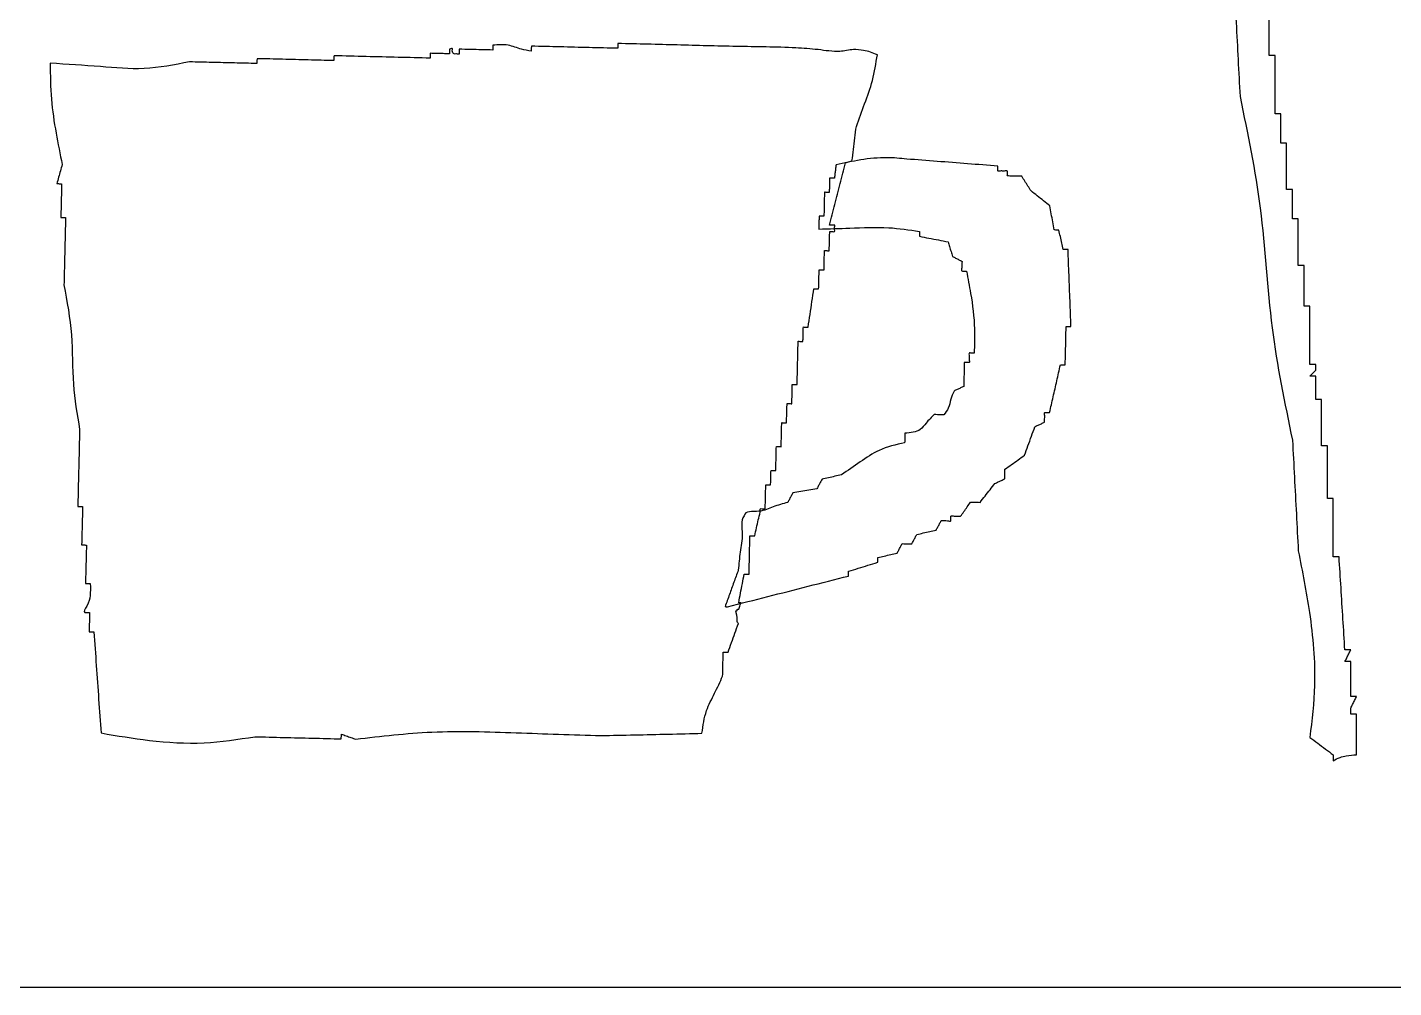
# Model space of a CAD drawing. Extents: x -38 to 63, y 7 to 46.
# Drawn here: x -26.43 to -9.54, y 6.53 to 18.39 of the extents above; entities that cross this region are included whole.
import ezdxf

# ---------------------------------------------------------------- set-up
doc = ezdxf.new("R2010")
doc.units = 0
doc.layers.add('レイヤー_1', color=7, linetype='CONTINUOUS')

msp = doc.modelspace()

# ---------------------------------------------------------------- linework, layer by layer
at = {"layer": 'レイヤー_1', "color": 3}
msp.add_lwpolyline([(62.771591, 6.526031), (-37.770134, 6.526031), (-37.770134, 46.213544), (62.771591, 46.213544)], close=True, dxfattribs=at)
at = {"layer": 'レイヤー_1', "color": 7}
for points in [[(-10.216884, 11.848321), (-10.289035, 11.848321), (-10.289035, 12.568525), (-10.360999, 12.568525), (-10.360999, 13.217232), (-10.43259, 13.217232), (-10.43259, 13.792295), (-10.504742, 13.792295), (-10.504742, 14.080712), (-10.577359, 14.080712), (-10.504742, 14.15221), (-10.504742, 14.224641), (-10.577359, 14.224641), (-10.577359, 14.944193), (-10.649137, 14.944193), (-10.649137, 15.447664), (-10.720915, 15.447664), (-10.720915, 16.023846), (-10.793066, 16.023846), (-10.793066, 16.383668), (-10.865031, 16.383668), (-10.865031, 16.960038), (-10.936435, 16.960038), (-10.936435, 17.319393), (-11.008399, 17.319393), (-11.008399, 18.038944), (-11.081017, 18.038944), (-11.081017, 18.543069)], [(-10.072955, 10.697449), (-10.144733, 10.697449)], [(-10.001364, 10.122107), (-10.072955, 10.122107), (-10.072955, 10.553801), (-10.144733, 10.553801)], [(-10.001364, 9.401436), (-10.001364, 9.906027), (-10.072955, 9.906027), (-10.072955, 9.977991)], [(-10.289035, 9.401436), (-10.289035, 9.329938)]]:
    msp.add_lwpolyline(points, dxfattribs=at)
at = {"layer": 'レイヤー_1', "color": 1}
for points in [[(-10.216884, 11.848321), (-10.289035, 11.848321), (-10.289035, 12.568525), (-10.360999, 12.568525), (-10.360999, 13.217232), (-10.43259, 13.217232), (-10.43259, 13.792295), (-10.504742, 13.792295), (-10.504742, 14.080712), (-10.577359, 14.080712), (-10.504742, 14.15221), (-10.504742, 14.224641), (-10.577359, 14.224641), (-10.577359, 14.944193), (-10.649137, 14.944193), (-10.649137, 15.447664), (-10.720915, 15.447664), (-10.720915, 16.023846), (-10.793066, 16.023846), (-10.793066, 16.383668), (-10.865031, 16.383668), (-10.865031, 16.960038), (-10.936435, 16.960038), (-10.936435, 17.319393), (-11.008399, 17.319393), (-11.008399, 18.038944), (-11.081017, 18.038944), (-11.081017, 18.543069)], [(-10.072955, 10.697449), (-10.144733, 10.697449)], [(-10.001364, 10.122107), (-10.072955, 10.122107), (-10.072955, 10.553801), (-10.144733, 10.553801)], [(-10.001364, 9.401436), (-10.001364, 9.906027), (-10.072955, 9.906027), (-10.072955, 9.977991)], [(-10.289035, 9.401436), (-10.289035, 9.329938)]]:
    msp.add_lwpolyline(points, dxfattribs=at)
at = {"layer": 'レイヤー_1', "color": 7}
for points, knots in [([(-11.512617, 18.902518), (-11.504602, 18.750563), (-11.48857, 18.446622), (-11.464652, 17.990597), (-11.448779, 17.686526), (-11.44084, 17.534446)], [0, 0, 0, 0, 0.456497, 0.913093, 1.369953, 1.369953, 1.369953, 1.369953]), ([(-21.447101, 18.067712), (-21.447354, 18.061092), (-21.44786, 18.047876), (-21.448211, 18.027987), (-21.448715, 18.014729), (-21.448968, 18.008068)], [0, 0, 0, 0, 0.019873, 0.039677, 0.059674, 0.059674, 0.059674, 0.059674]), ([(-21.209553, 18.062205), (-21.235973, 18.062766), (-21.288802, 18.063888), (-21.367977, 18.066026), (-21.420743, 18.06715), (-21.447101, 18.067712)], [0, 0, 0, 0, 0.079278, 0.15852, 0.237612, 0.237612, 0.237612, 0.237612]), ([(-21.208433, 18.121102), (-21.208464, 18.11458), (-21.208527, 18.101447), (-21.208934, 18.081813), (-21.209348, 18.068704), (-21.209553, 18.062205)], [0, 0, 0, 0, 0.019564, 0.0394, 0.05891, 0.05891, 0.05891, 0.05891]), ([(-21.089239, 18.118115), (-21.089367, 18.11138), (-21.089623, 18.097941), (-21.091785, 18.080037), (-21.085186, 18.052762), (-21.112112, 18.060568), (-21.12995, 18.059757), (-21.160626, 18.056824), (-21.181584, 18.090947), (-21.161741, 18.134324), (-21.190674, 18.126131), (-21.208433, 18.121102)], [0, 0, 0, 0, 0.019827, 0.039564, 0.059572, 0.079261, 0.099175, 0.119427, 0.16559, 0.18961, 0.227786, 0.227786, 0.227786, 0.227786]), ([(-20.673786, 18.107941), (-20.719928, 18.109249), (-20.812264, 18.111868), (-20.950751, 18.115158), (-21.043096, 18.117129), (-21.089239, 18.118115)], [0, 0, 0, 0, 0.138482, 0.277117, 0.415578, 0.415578, 0.415578, 0.415578]), ([(-20.67248, 18.167771), (-20.672561, 18.161141), (-20.672723, 18.147844), (-20.673544, 18.12791), (-20.673706, 18.114592), (-20.673786, 18.107941)], [0, 0, 0, 0, 0.019891, 0.039893, 0.059846, 0.059846, 0.059846, 0.059846]), ([(-20.199157, 18.096087), (-20.24015, 18.102014), (-20.33787, 18.116144), (-20.488133, 18.184343), (-20.609319, 18.173449), (-20.67248, 18.167771)], [0, 0, 0, 0, 0.124072, 0.295763, 0.482652, 0.482652, 0.482652, 0.482652]), ([(-20.19757, 18.15573), (-20.197679, 18.149152), (-20.197896, 18.135994), (-20.198241, 18.116106), (-20.19885, 18.102809), (-20.199157, 18.096087)], [0, 0, 0, 0, 0.019739, 0.03948, 0.059668, 0.059668, 0.059668, 0.059668]), ([(-19.128651, 18.129689), (-19.247452, 18.132612), (-19.485019, 18.138459), (-19.841324, 18.147181), (-20.078831, 18.152881), (-20.19757, 18.15573)], [0, 0, 0, 0, 0.356511, 0.712917, 1.069237, 1.069237, 1.069237, 1.069237]), ([(-19.127344, 18.189146), (-19.127396, 18.18252), (-19.127501, 18.169323), (-19.128121, 18.149508), (-19.128474, 18.136314), (-19.128651, 18.129689)], [0, 0, 0, 0, 0.019876, 0.039591, 0.059473, 0.059473, 0.059473, 0.059473]), ([(-16.217777, 18.117088), (-16.273576, 18.106038), (-16.418092, 18.077418), (-16.656848, 18.118226), (-17.081322, 18.145999), (-17.662876, 18.150156), (-18.394911, 18.171346), (-18.883215, 18.183213), (-19.127344, 18.189146)], [0, 0, 0, 0, 0.169558, 0.43915, 0.716005, 1.448552, 2.181239, 2.91379, 2.91379, 2.91379, 2.91379]), ([(-15.922359, 18.050537), (-15.950101, 18.061904), (-16.005402, 18.084562), (-16.104617, 18.108205), (-16.176045, 18.113812), (-16.217777, 18.117088)], [0, 0, 0, 0, 0.089848, 0.179098, 0.304529, 0.304529, 0.304529, 0.304529]), ([(-24.420045, 17.962145), (-24.607235, 17.925053), (-24.971438, 17.852886), (-25.549957, 17.909146), (-25.936068, 17.932577), (-26.143365, 17.945157)], [0, 0, 0, 0, 0.569149, 1.107356, 1.731296, 1.731296, 1.731296, 1.731296]), ([(-26.143365, 17.945157), (-26.142014, 17.796801), (-26.139378, 17.507321), (-26.074406, 17.090605), (-26.021082, 16.823375), (-25.99533, 16.69432)], [0, 0, 0, 0, 0.444498, 0.867331, 1.262251, 1.262251, 1.262251, 1.262251]), ([(-23.588767, 17.941797), (-23.681113, 17.944032), (-23.865821, 17.948503), (-24.142907, 17.95559), (-24.327657, 17.95996), (-24.420045, 17.962145)], [0, 0, 0, 0, 0.27712, 0.554286, 0.831527, 0.831527, 0.831527, 0.831527]), ([(-23.586994, 18.001814), (-23.587222, 17.995079), (-23.587677, 17.981643), (-23.588374, 17.96164), (-23.588637, 17.948367), (-23.588767, 17.941797)], [0, 0, 0, 0, 0.020218, 0.040331, 0.060044, 0.060044, 0.060044, 0.060044]), ([(-22.637455, 17.978199), (-22.742917, 17.980847), (-22.953945, 17.986145), (-23.270462, 17.993869), (-23.48151, 17.999166), (-23.586994, 18.001814)], [0, 0, 0, 0, 0.316487, 0.633283, 0.949832, 0.949832, 0.949832, 0.949832]), ([(-22.636148, 18.03719), (-22.636229, 18.030694), (-22.636393, 18.017646), (-22.637216, 17.997992), (-22.637375, 17.984819), (-22.637455, 17.978199)], [0, 0, 0, 0, 0.019487, 0.039146, 0.059006, 0.059006, 0.059006, 0.059006]), ([(-21.448968, 18.008068), (-21.580775, 18.011376), (-21.844525, 18.017997), (-22.240257, 18.027491), (-22.504175, 18.033957), (-22.636148, 18.03719)], [0, 0, 0, 0, 0.395545, 0.791499, 1.187537, 1.187537, 1.187537, 1.187537]), ([(-16.181841, 17.165496), (-16.147668, 17.258485), (-16.078614, 17.446385), (-15.970976, 17.736401), (-15.938908, 17.943607), (-15.922359, 18.050537)], [0, 0, 0, 0, 0.297421, 0.60099, 0.924707, 0.924707, 0.924707, 0.924707]), ([(-11.44084, 17.534446), (-11.345514, 17.075928), (-11.149353, 16.132384), (-11.084671, 14.695995), (-10.888607, 13.749868), (-10.793066, 13.288823)], [0, 0, 0, 0, 1.403047, 2.887201, 4.297807, 4.297807, 4.297807, 4.297807]), ([(-16.235511, 16.737909), (-16.22957, 16.785454), (-16.217691, 16.880504), (-16.199823, 17.023035), (-16.187834, 17.118015), (-16.181841, 17.165496)], [0, 0, 0, 0, 0.143743, 0.287368, 0.430942, 0.430942, 0.430942, 0.430942]), ([(-15.558336, 16.761664), (-15.639874, 16.769581), (-15.829614, 16.788004), (-16.123823, 16.757184), (-16.331022, 16.712528), (-16.432177, 16.690726)], [0, 0, 0, 0, 0.245329, 0.570888, 0.881438, 0.881438, 0.881438, 0.881438]), ([(-16.315036, 16.713641), (-16.306741, 16.716553), (-16.289635, 16.722557), (-16.26304, 16.730419), (-16.244771, 16.73539), (-16.235511, 16.737909)], [0, 0, 0, 0, 0.026371, 0.05438, 0.083171, 0.083171, 0.083171, 0.083171]), ([(-14.431546, 16.674579), (-14.556676, 16.684304), (-14.807037, 16.703762), (-15.182622, 16.73294), (-15.433101, 16.752089), (-15.558336, 16.761664)], [0, 0, 0, 0, 0.376521, 0.753348, 1.13015, 1.13015, 1.13015, 1.13015]), ([(-25.99533, 16.69432), (-26.002723, 16.668114), (-26.017516, 16.61568), (-26.039695, 16.537082), (-26.054305, 16.48464), (-26.0616, 16.458452)], [0, 0, 0, 0, 0.081685, 0.163444, 0.245001, 0.245001, 0.245001, 0.245001]), ([(-16.511702, 15.946767), (-16.489608, 16.03189), (-16.44541, 16.202179), (-16.379901, 16.457816), (-16.336656, 16.628373), (-16.315036, 16.713641)], [0, 0, 0, 0, 0.263831, 0.527793, 0.791692, 0.791692, 0.791692, 0.791692]), ([(-16.432177, 16.690726), (-16.434453, 16.672467), (-16.438999, 16.635994), (-16.445897, 16.581331), (-16.450503, 16.544926), (-16.452805, 16.526729)], [0, 0, 0, 0, 0.055202, 0.110265, 0.165289, 0.165289, 0.165289, 0.165289]), ([(-14.316086, 16.552864), (-14.315678, 16.559575), (-14.314864, 16.572964), (-14.315751, 16.591541), (-14.308646, 16.624442), (-14.359318, 16.60815), (-14.388239, 16.619413), (-14.439327, 16.603162), (-14.431469, 16.636042), (-14.432505, 16.654562), (-14.431864, 16.667934), (-14.431546, 16.674579)], [0, 0, 0, 0, 0.019897, 0.039698, 0.059578, 0.09915, 0.138828, 0.178525, 0.198284, 0.218222, 0.237916, 0.237916, 0.237916, 0.237916]), ([(-14.137808, 16.548477), (-14.15766, 16.548963), (-14.197275, 16.549933), (-14.256703, 16.551333), (-14.296275, 16.552353), (-14.316086, 16.552864)], [0, 0, 0, 0, 0.059575, 0.11888, 0.178332, 0.178332, 0.178332, 0.178332]), ([(-14.023094, 16.36852), (-14.035875, 16.38839), (-14.061501, 16.428232), (-14.099522, 16.488356), (-14.125042, 16.528431), (-14.137808, 16.548477)], [0, 0, 0, 0, 0.070878, 0.142113, 0.213411, 0.213411, 0.213411, 0.213411]), ([(-26.0616, 16.458452), (-26.054882, 16.458223), (-26.041514, 16.457767), (-26.02156, 16.457388), (-26.008343, 16.456727), (-26.00177, 16.456398)], [0, 0, 0, 0, 0.020168, 0.040125, 0.059867, 0.059867, 0.059867, 0.059867]), ([(-26.00177, 16.456398), (-26.00291, 16.41025), (-26.00519, 16.317946), (-26.008543, 16.179491), (-26.010873, 16.087188), (-26.012037, 16.041039)], [0, 0, 0, 0, 0.138488, 0.276996, 0.415486, 0.415486, 0.415486, 0.415486]), ([(-16.511702, 16.527289), (-16.512215, 16.507649), (-16.513245, 16.468258), (-16.514717, 16.409139), (-16.515943, 16.369668), (-16.516555, 16.349945)], [0, 0, 0, 0, 0.058941, 0.118214, 0.177411, 0.177411, 0.177411, 0.177411]), ([(-16.452805, 16.526729), (-16.459347, 16.526781), (-16.472437, 16.526883), (-16.49207, 16.526986), (-16.50516, 16.527188), (-16.511702, 16.527289)], [0, 0, 0, 0, 0.019626, 0.039273, 0.0589, 0.0589, 0.0589, 0.0589]), ([(-16.575359, 16.351158), (-16.576247, 16.318142), (-16.578021, 16.252181), (-16.58042, 16.153367), (-16.581651, 16.087565), (-16.582266, 16.054713)], [0, 0, 0, 0, 0.099085, 0.197955, 0.296527, 0.296527, 0.296527, 0.296527]), ([(-16.516555, 16.349945), (-16.523055, 16.349954), (-16.536116, 16.349972), (-16.555725, 16.350236), (-16.56882, 16.350851), (-16.575359, 16.351158)], [0, 0, 0, 0, 0.019498, 0.039185, 0.058823, 0.058823, 0.058823, 0.058823]), ([(-13.7904, 16.183988), (-13.816267, 16.204478), (-13.867976, 16.245438), (-13.94548, 16.307024), (-13.997207, 16.348008), (-14.023094, 16.36852)], [0, 0, 0, 0, 0.098998, 0.197897, 0.296982, 0.296982, 0.296982, 0.296982]), ([(-26.012037, 16.041039), (-26.005419, 16.040787), (-25.992213, 16.040283), (-25.972357, 16.040003), (-25.959126, 16.039699), (-25.952487, 16.039546)], [0, 0, 0, 0, 0.019869, 0.039646, 0.05957, 0.05957, 0.05957, 0.05957]), ([(-25.952487, 16.039546), (-25.95492, 15.947195), (-25.959788, 15.762388), (-25.96634, 15.485131), (-25.970857, 15.300235), (-25.973115, 15.207801)], [0, 0, 0, 0, 0.277148, 0.554615, 0.832001, 0.832001, 0.832001, 0.832001]), ([(-16.641817, 16.056114), (-16.642409, 16.03851), (-16.643594, 16.003277), (-16.645043, 15.950415), (-16.645879, 15.915156), (-16.646297, 15.89753)], [0, 0, 0, 0, 0.052841, 0.105757, 0.158647, 0.158647, 0.158647, 0.158647]), ([(-16.582266, 16.054713), (-16.588982, 16.054717), (-16.602345, 16.054725), (-16.622208, 16.054973), (-16.635331, 16.055736), (-16.641817, 16.056114)], [0, 0, 0, 0, 0.020147, 0.040091, 0.059579, 0.059579, 0.059579, 0.059579]), ([(-13.738503, 15.885956), (-13.744113, 15.919067), (-13.755347, 15.985381), (-13.772733, 16.08471), (-13.784517, 16.150927), (-13.7904, 16.183988)], [0, 0, 0, 0, 0.100747, 0.201776, 0.302518, 0.302518, 0.302518, 0.302518]), ([(-16.646297, 15.89753), (-16.518601, 15.900839), (-16.230285, 15.90831), (-15.813386, 15.93038), (-15.528229, 15.886544), (-15.402366, 15.867195)], [0, 0, 0, 0, 0.383488, 0.865849, 1.246976, 1.246976, 1.246976, 1.246976]), ([(-16.510302, 15.867335), (-16.50372, 15.867068), (-16.490494, 15.86653), (-16.472488, 15.867903), (-16.444161, 15.859447), (-16.452738, 15.895212), (-16.451991, 15.915795), (-16.441756, 15.951882), (-16.473496, 15.943604), (-16.492415, 15.94576), (-16.505592, 15.946448), (-16.511702, 15.946767)], [0, 0, 0, 0, 0.019451, 0.039089, 0.058557, 0.085266, 0.111808, 0.138207, 0.161418, 0.182331, 0.20041, 0.20041, 0.20041, 0.20041]), ([(-13.679233, 15.883529), (-13.685813, 15.883795), (-13.698966, 15.884327), (-13.718734, 15.884862), (-13.731903, 15.885591), (-13.738503, 15.885956)], [0, 0, 0, 0, 0.019757, 0.039491, 0.059321, 0.059321, 0.059321, 0.059321]), ([(-13.625096, 15.645328), (-13.63107, 15.671791), (-13.643018, 15.724717), (-13.661026, 15.804126), (-13.673161, 15.857049), (-13.679233, 15.883529)], [0, 0, 0, 0, 0.081387, 0.162773, 0.244276, 0.244276, 0.244276, 0.244276]), ([(-16.516836, 15.62932), (-16.516122, 15.655697), (-16.514695, 15.708491), (-16.512734, 15.787836), (-16.511114, 15.840793), (-16.510302, 15.867335)], [0, 0, 0, 0, 0.079159, 0.158441, 0.238105, 0.238105, 0.238105, 0.238105]), ([(-15.402366, 15.867195), (-15.402402, 15.860528), (-15.402472, 15.84724), (-15.402893, 15.827391), (-15.403164, 15.814208), (-15.4033, 15.807645)], [0, 0, 0, 0, 0.020003, 0.039863, 0.059559, 0.059559, 0.059559, 0.059559]), ([(-15.4033, 15.807645), (-15.363915, 15.800018), (-15.28501, 15.784737), (-15.166616, 15.761784), (-15.087564, 15.746682), (-15.048051, 15.739134)], [0, 0, 0, 0, 0.120349, 0.241114, 0.361795, 0.361795, 0.361795, 0.361795]), ([(-15.048051, 15.739134), (-15.041973, 15.719274), (-15.029787, 15.679456), (-15.011719, 15.619565), (-15.00004, 15.579444), (-14.994194, 15.559363)], [0, 0, 0, 0, 0.062307, 0.124924, 0.187667, 0.187667, 0.187667, 0.187667]), ([(-16.581239, 15.394106), (-16.580603, 15.420424), (-16.579329, 15.473122), (-16.577549, 15.552182), (-16.576275, 15.604921), (-16.575639, 15.631281)], [0, 0, 0, 0, 0.078977, 0.158139, 0.237241, 0.237241, 0.237241, 0.237241]), ([(-16.575639, 15.631281), (-16.569139, 15.631067), (-16.556076, 15.630639), (-16.536486, 15.62966), (-16.523377, 15.629434), (-16.516836, 15.62932)], [0, 0, 0, 0, 0.01951, 0.039211, 0.058838, 0.058838, 0.058838, 0.058838]), ([(-14.994194, 15.559363), (-14.98095, 15.552669), (-14.954474, 15.539288), (-14.915017, 15.518662), (-14.888908, 15.504545), (-14.87584, 15.497479)], [0, 0, 0, 0, 0.044519, 0.088997, 0.133562, 0.133562, 0.133562, 0.133562]), ([(-13.565919, 15.643368), (-13.572491, 15.643646), (-13.585619, 15.644203), (-13.605354, 15.644569), (-13.618503, 15.645075), (-13.625096, 15.645328)], [0, 0, 0, 0, 0.019733, 0.039417, 0.05921, 0.05921, 0.05921, 0.05921]), ([(-13.52989, 14.692429), (-13.533752, 14.798159), (-13.541473, 15.009584), (-13.553655, 15.326557), (-13.561833, 15.537805), (-13.565919, 15.643368)], [0, 0, 0, 0, 0.317402, 0.634696, 0.951622, 0.951622, 0.951622, 0.951622]), ([(-16.64751, 15.157304), (-16.646793, 15.183824), (-16.645363, 15.236724), (-16.64341, 15.316004), (-16.641974, 15.368758), (-16.641257, 15.395133)], [0, 0, 0, 0, 0.079588, 0.158758, 0.23791, 0.23791, 0.23791, 0.23791]), ([(-16.641257, 15.395133), (-16.634618, 15.39505), (-16.621311, 15.394883), (-16.60131, 15.394278), (-16.587941, 15.394163), (-16.581239, 15.394106)], [0, 0, 0, 0, 0.019918, 0.039923, 0.060027, 0.060027, 0.060027, 0.060027]), ([(-14.87584, 15.497479), (-14.876603, 15.484032), (-14.87813, 15.457089), (-14.874232, 15.42254), (-14.891042, 15.374273), (-14.858265, 15.379432), (-14.839757, 15.377861), (-14.826381, 15.377522), (-14.81965, 15.377351)], [0, 0, 0, 0, 0.039392, 0.078926, 0.118305, 0.138063, 0.157754, 0.177699, 0.177699, 0.177699, 0.177699]), ([(-14.81965, 15.377351), (-14.802321, 15.285897), (-14.757593, 15.049841), (-14.713069, 14.71149), (-14.722509, 14.464818), (-14.726311, 14.365462)], [0, 0, 0, 0, 0.279381, 0.721119, 1.019049, 1.019049, 1.019049, 1.019049]), ([(-25.973115, 15.207801), (-25.934958, 15.002256), (-25.859638, 14.596524), (-25.876876, 13.99343), (-25.81083, 13.606977), (-25.779063, 13.421104)], [0, 0, 0, 0, 0.625539, 1.234777, 1.799343, 1.799343, 1.799343, 1.799343]), ([(-16.777532, 14.685475), (-16.769572, 14.73806), (-16.753647, 14.84327), (-16.729908, 15.001133), (-16.714241, 15.106428), (-16.706407, 15.159078)], [0, 0, 0, 0, 0.15955, 0.319225, 0.478914, 0.478914, 0.478914, 0.478914]), ([(-16.706407, 15.159078), (-16.699824, 15.158867), (-16.686734, 15.158447), (-16.667101, 15.157863), (-16.654052, 15.157491), (-16.64751, 15.157304)], [0, 0, 0, 0, 0.01976, 0.03929, 0.058924, 0.058924, 0.058924, 0.058924]), ([(-13.600641, 14.21836), (-13.599405, 14.271209), (-13.596932, 14.376862), (-13.593029, 14.535132), (-13.590449, 14.640554), (-13.589161, 14.693176)], [0, 0, 0, 0, 0.158593, 0.317043, 0.474955, 0.474955, 0.474955, 0.474955]), ([(-13.589161, 14.693176), (-13.582642, 14.693033), (-13.56953, 14.692745), (-13.549772, 14.692484), (-13.536534, 14.692447), (-13.52989, 14.692429)], [0, 0, 0, 0, 0.01956, 0.039346, 0.059276, 0.059276, 0.059276, 0.059276]), ([(-16.841376, 14.508784), (-16.840826, 14.528498), (-16.839723, 14.568085), (-16.838161, 14.627699), (-16.83707, 14.667597), (-16.836522, 14.687622)], [0, 0, 0, 0, 0.059165, 0.118806, 0.178904, 0.178904, 0.178904, 0.178904]), ([(-16.836522, 14.687622), (-16.830008, 14.687243), (-16.816932, 14.686483), (-16.797256, 14.686089), (-16.784109, 14.68568), (-16.777532, 14.685475)], [0, 0, 0, 0, 0.019572, 0.039292, 0.059033, 0.059033, 0.059033, 0.059033]), ([(-16.913247, 13.976378), (-16.91196, 14.035674), (-16.909386, 14.154256), (-16.905064, 14.33219), (-16.901995, 14.450827), (-16.900459, 14.510184)], [0, 0, 0, 0, 0.177931, 0.355828, 0.53396, 0.53396, 0.53396, 0.53396]), ([(-16.900459, 14.510184), (-16.893977, 14.510141), (-16.880907, 14.510055), (-16.861212, 14.509506), (-16.848002, 14.509025), (-16.841376, 14.508784)], [0, 0, 0, 0, 0.019447, 0.03921, 0.059103, 0.059103, 0.059103, 0.059103]), ([(-14.726311, 14.365462), (-14.732934, 14.365568), (-14.746229, 14.36578), (-14.764677, 14.3647), (-14.797467, 14.37189), (-14.781145, 14.321435), (-14.792513, 14.292544), (-14.776652, 14.242388), (-14.809238, 14.249056), (-14.827584, 14.247995), (-14.840797, 14.248213), (-14.847372, 14.248321)], [0, 0, 0, 0, 0.019615, 0.039377, 0.059181, 0.098558, 0.138067, 0.17739, 0.197053, 0.216718, 0.236195, 0.236195, 0.236195, 0.236195]), ([(-14.847372, 14.248321), (-14.848267, 14.215544), (-14.850063, 14.149831), (-14.85255, 14.051111), (-14.853889, 13.985163), (-14.854559, 13.952156)], [0, 0, 0, 0, 0.09837, 0.197212, 0.296253, 0.296253, 0.296253, 0.296253]), ([(-13.793667, 13.629203), (-13.778863, 13.694883), (-13.749258, 13.826237), (-13.704594, 14.023178), (-13.674679, 14.154428), (-13.659725, 14.22004)], [0, 0, 0, 0, 0.201981, 0.403947, 0.605829, 0.605829, 0.605829, 0.605829]), ([(-13.659725, 14.22004), (-13.653167, 14.219969), (-13.640049, 14.219828), (-13.620348, 14.219391), (-13.607219, 14.218704), (-13.600641, 14.21836)], [0, 0, 0, 0, 0.019675, 0.039355, 0.059114, 0.059114, 0.059114, 0.059114]), ([(-16.978304, 13.73939), (-16.977743, 13.765791), (-16.976618, 13.818677), (-16.974895, 13.897923), (-16.97362, 13.950765), (-16.972984, 13.977125)], [0, 0, 0, 0, 0.079221, 0.158693, 0.237794, 0.237794, 0.237794, 0.237794]), ([(-16.972984, 13.977125), (-16.966376, 13.977079), (-16.953153, 13.976986), (-16.933244, 13.976514), (-16.919937, 13.976424), (-16.913247, 13.976378)], [0, 0, 0, 0, 0.019823, 0.03967, 0.059742, 0.059742, 0.059742, 0.059742]), ([(-14.974593, 13.895966), (-14.989477, 13.863099), (-15.020001, 13.795693), (-15.035329, 13.686314), (-15.079994, 13.629102), (-15.100974, 13.602228)], [0, 0, 0, 0, 0.108098, 0.221689, 0.322307, 0.322307, 0.322307, 0.322307]), ([(-14.854559, 13.952156), (-14.868018, 13.946028), (-14.89489, 13.933792), (-14.934813, 13.914871), (-14.961359, 13.902256), (-14.974593, 13.895966)], [0, 0, 0, 0, 0.044365, 0.088578, 0.132537, 0.132537, 0.132537, 0.132537]), ([(-17.044668, 13.504175), (-17.043897, 13.530519), (-17.042354, 13.583212), (-17.040134, 13.662207), (-17.038738, 13.714861), (-17.038041, 13.741163)], [0, 0, 0, 0, 0.079064, 0.158146, 0.237081, 0.237081, 0.237081, 0.237081]), ([(-17.038041, 13.741163), (-17.031558, 13.741056), (-17.018417, 13.740838), (-16.998501, 13.7403), (-16.985077, 13.739695), (-16.978304, 13.73939)], [0, 0, 0, 0, 0.019452, 0.039428, 0.059766, 0.059766, 0.059766, 0.059766]), ([(-15.219982, 13.605215), (-15.254489, 13.571715), (-15.314032, 13.51391), (-15.403843, 13.38652), (-15.511871, 13.380074), (-15.582138, 13.375881)], [0, 0, 0, 0, 0.145373, 0.250845, 0.447103, 0.447103, 0.447103, 0.447103]), ([(-15.100974, 13.602228), (-15.114253, 13.602401), (-15.140752, 13.602746), (-15.180422, 13.603797), (-15.206808, 13.604743), (-15.219982, 13.605215)], [0, 0, 0, 0, 0.03984, 0.079501, 0.119048, 0.119048, 0.119048, 0.119048]), ([(-13.975398, 13.455779), (-13.962161, 13.461946), (-13.935585, 13.474327), (-13.895559, 13.49283), (-13.868906, 13.505456), (-13.855551, 13.511782)], [0, 0, 0, 0, 0.04381, 0.087954, 0.132287, 0.132287, 0.132287, 0.132287]), ([(-13.855551, 13.511782), (-13.855775, 13.525282), (-13.856226, 13.552369), (-13.850066, 13.586847), (-13.864874, 13.6369), (-13.832103, 13.629335), (-13.813592, 13.630083), (-13.800292, 13.629496), (-13.793667, 13.629203)], [0, 0, 0, 0, 0.039454, 0.079168, 0.119322, 0.139094, 0.158883, 0.178528, 0.178528, 0.178528, 0.178528]), ([(-25.779063, 13.421104), (-25.781711, 13.315571), (-25.787009, 13.104501), (-25.794513, 12.787764), (-25.799706, 12.576569), (-25.802304, 12.470911)], [0, 0, 0, 0, 0.316697, 0.633409, 0.950476, 0.950476, 0.950476, 0.950476]), ([(-17.111219, 13.20885), (-17.110337, 13.241749), (-17.108569, 13.307685), (-17.105965, 13.406683), (-17.104552, 13.47279), (-17.103845, 13.505855)], [0, 0, 0, 0, 0.098733, 0.197877, 0.297097, 0.297097, 0.297097, 0.297097]), ([(-17.103845, 13.505855), (-17.097247, 13.505403), (-17.084075, 13.504501), (-17.064332, 13.504188), (-17.051206, 13.50418), (-17.044668, 13.504175)], [0, 0, 0, 0, 0.019837, 0.039602, 0.059217, 0.059217, 0.059217, 0.059217]), ([(-15.582138, 13.375881), (-15.582452, 13.362719), (-15.583081, 13.336368), (-15.583863, 13.29685), (-15.584642, 13.270501), (-15.585031, 13.25734)], [0, 0, 0, 0, 0.039497, 0.079075, 0.118576, 0.118576, 0.118576, 0.118576]), ([(-14.104019, 13.10193), (-14.089665, 13.141266), (-14.060987, 13.219853), (-14.018147, 13.337814), (-13.989655, 13.416438), (-13.975398, 13.455779)], [0, 0, 0, 0, 0.125619, 0.250966, 0.3765, 0.3765, 0.3765, 0.3765]), ([(-17.176463, 12.912965), (-17.175845, 12.94597), (-17.174608, 13.01196), (-17.172268, 13.110988), (-17.170834, 13.177018), (-17.170116, 13.210064)], [0, 0, 0, 0, 0.099031, 0.198006, 0.297166, 0.297166, 0.297166, 0.297166]), ([(-17.170116, 13.210064), (-17.163449, 13.210023), (-17.150274, 13.209943), (-17.130643, 13.209426), (-17.117678, 13.209042), (-17.111219, 13.20885)], [0, 0, 0, 0, 0.02, 0.039527, 0.058911, 0.058911, 0.058911, 0.058911]), ([(-15.585031, 13.25734), (-15.692833, 13.233018), (-15.890775, 13.188358), (-16.135696, 13.017625), (-16.288821, 12.913446), (-16.36656, 12.860555)], [0, 0, 0, 0, 0.327942, 0.602154, 0.884925, 0.884925, 0.884925, 0.884925]), ([(-10.793066, 13.288823), (-10.784927, 13.136902), (-10.768651, 12.83312), (-10.744658, 12.377404), (-10.72883, 12.073609), (-10.720915, 11.921685)], [0, 0, 0, 0, 0.456418, 0.912652, 1.369041, 1.369041, 1.369041, 1.369041]), ([(-14.345394, 12.930186), (-14.318387, 12.94916), (-14.264418, 12.987076), (-14.184007, 13.044393), (-14.130638, 13.082783), (-14.104019, 13.10193)], [0, 0, 0, 0, 0.099017, 0.19787, 0.296242, 0.296242, 0.296242, 0.296242]), ([(-17.240774, 12.736648), (-17.240322, 12.756375), (-17.239418, 12.795878), (-17.238034, 12.855279), (-17.236688, 12.89494), (-17.236013, 12.914832)], [0, 0, 0, 0, 0.059196, 0.11854, 0.178249, 0.178249, 0.178249, 0.178249]), ([(-17.236013, 12.914832), (-17.229527, 12.914479), (-17.216402, 12.913763), (-17.196541, 12.913427), (-17.183179, 12.91312), (-17.176463, 12.912965)], [0, 0, 0, 0, 0.019486, 0.039432, 0.059584, 0.059584, 0.059584, 0.059584]), ([(-16.36656, 12.860555), (-16.393207, 12.854616), (-16.446475, 12.842743), (-16.526281, 12.824719), (-16.579483, 12.812827), (-16.606068, 12.806885)], [0, 0, 0, 0, 0.081903, 0.163727, 0.245448, 0.245448, 0.245448, 0.245448]), ([(-14.348008, 12.810899), (-14.347749, 12.824071), (-14.34723, 12.850498), (-14.346166, 12.890256), (-14.345652, 12.916849), (-14.345394, 12.930186)], [0, 0, 0, 0, 0.039522, 0.079296, 0.119316, 0.119316, 0.119316, 0.119316]), ([(-17.308071, 12.440763), (-17.307108, 12.473743), (-17.305183, 12.539663), (-17.303099, 12.638642), (-17.301623, 12.704632), (-17.300884, 12.737675)], [0, 0, 0, 0, 0.098981, 0.197846, 0.297, 0.297, 0.297, 0.297]), ([(-17.300884, 12.737675), (-17.294224, 12.737672), (-17.280868, 12.737667), (-17.260825, 12.737477), (-17.247454, 12.736924), (-17.240774, 12.736648)], [0, 0, 0, 0, 0.019982, 0.040068, 0.060125, 0.060125, 0.060125, 0.060125]), ([(-16.668232, 12.689745), (-16.701318, 12.683984), (-16.767437, 12.672472), (-16.866539, 12.65501), (-16.932653, 12.643879), (-16.965703, 12.638315)], [0, 0, 0, 0, 0.100753, 0.201339, 0.301886, 0.301886, 0.301886, 0.301886]), ([(-16.606068, 12.806885), (-16.612996, 12.793842), (-16.62683, 12.767798), (-16.647428, 12.728686), (-16.661298, 12.702724), (-16.668232, 12.689745)], [0, 0, 0, 0, 0.044309, 0.088469, 0.132613, 0.132613, 0.132613, 0.132613]), ([(-14.652947, 12.521081), (-14.632371, 12.546997), (-14.591226, 12.598821), (-14.529714, 12.676741), (-14.488977, 12.728901), (-14.468602, 12.754989)], [0, 0, 0, 0, 0.099271, 0.198514, 0.29782, 0.29782, 0.29782, 0.29782]), ([(-14.468602, 12.754989), (-14.455295, 12.761081), (-14.428533, 12.773335), (-14.388402, 12.792117), (-14.361495, 12.804628), (-14.348008, 12.810899)], [0, 0, 0, 0, 0.043904, 0.088303, 0.132925, 0.132925, 0.132925, 0.132925]), ([(-17.028894, 12.520708), (-17.0907, 12.5039), (-17.214369, 12.47027), (-17.363829, 12.390326), (-17.56083, 12.417674), (-17.568006, 12.3551), (-17.568136, 12.354395), (-17.614849, 12.293832), (-17.574884, 12.123928), (-17.621023, 11.908698), (-17.634036, 11.758614), (-17.640545, 11.683549)], [0, 0, 0, 0, 0.187746, 0.375662, 0.563702, 0.564382, 0.565077, 0.565806, 0.790394, 1.015092, 1.239927, 1.239927, 1.239927, 1.239927]), ([(-16.965703, 12.638315), (-16.972856, 12.625123), (-16.987058, 12.59893), (-17.008059, 12.559693), (-17.021962, 12.533679), (-17.028894, 12.520708)], [0, 0, 0, 0, 0.04502, 0.089386, 0.133509, 0.133509, 0.133509, 0.133509]), ([(-14.894042, 12.349524), (-14.880542, 12.368853), (-14.853406, 12.40771), (-14.812154, 12.465865), (-14.784687, 12.504892), (-14.770927, 12.524441)], [0, 0, 0, 0, 0.07073, 0.142181, 0.2139, 0.2139, 0.2139, 0.2139]), ([(-14.770927, 12.524441), (-14.757786, 12.524179), (-14.731535, 12.523654), (-14.692204, 12.522617), (-14.666025, 12.521593), (-14.652947, 12.521081)], [0, 0, 0, 0, 0.039432, 0.078767, 0.118031, 0.118031, 0.118031, 0.118031]), ([(-25.802304, 12.470911), (-25.795704, 12.47071), (-25.78252, 12.470309), (-25.762791, 12.47017), (-25.749666, 12.470167), (-25.743127, 12.470165)], [0, 0, 0, 0, 0.019809, 0.03957, 0.059185, 0.059185, 0.059185, 0.059185]), ([(-25.743127, 12.470165), (-25.744341, 12.417354), (-25.746768, 12.311702), (-25.750765, 12.153181), (-25.753638, 12.047474), (-25.755075, 11.994602)], [0, 0, 0, 0, 0.158474, 0.317038, 0.475713, 0.475713, 0.475713, 0.475713]), ([(-17.437439, 12.107915), (-17.429896, 12.140389), (-17.414786, 12.205439), (-17.395391, 12.303839), (-17.373438, 12.371875), (-17.3703, 12.415079), (-17.367751, 12.427704), (-17.370563, 12.44824), (-17.345857, 12.440324), (-17.328161, 12.441738), (-17.314765, 12.441088), (-17.308071, 12.440763)], [0, 0, 0, 0, 0.100029, 0.200377, 0.300513, 0.314309, 0.328194, 0.341983, 0.361787, 0.381497, 0.401183, 0.401183, 0.401183, 0.401183]), ([(-15.13299, 12.29576), (-15.119505, 12.295072), (-15.0925, 12.293693), (-15.057877, 12.29843), (-15.008837, 12.280412), (-15.014846, 12.313934), (-15.012039, 12.331127), (-15.01793, 12.364737), (-14.969137, 12.346942), (-14.934561, 12.351074), (-14.907528, 12.35004), (-14.894042, 12.349524)], [0, 0, 0, 0, 0.039469, 0.079039, 0.11895, 0.138646, 0.158507, 0.178518, 0.218067, 0.257716, 0.297189, 0.297189, 0.297189, 0.297189]), ([(-15.434475, 12.12495), (-15.407888, 12.130884), (-15.354742, 12.142745), (-15.275023, 12.160419), (-15.222023, 12.17274), (-15.195527, 12.1789)], [0, 0, 0, 0, 0.081725, 0.163358, 0.244964, 0.244964, 0.244964, 0.244964]), ([(-15.195527, 12.1789), (-15.188598, 12.191857), (-15.174747, 12.217755), (-15.153605, 12.25655), (-15.139883, 12.28265), (-15.13299, 12.29576)], [0, 0, 0, 0, 0.04408, 0.088108, 0.132543, 0.132543, 0.132543, 0.132543]), ([(-25.755075, 11.994602), (-25.748351, 11.994599), (-25.735027, 11.994594), (-25.715137, 11.99437), (-25.701988, 11.993715), (-25.695431, 11.993388)], [0, 0, 0, 0, 0.020172, 0.039972, 0.059665, 0.059665, 0.059665, 0.059665]), ([(-25.695431, 11.993388), (-25.696652, 11.9406), (-25.699091, 11.835091), (-25.703281, 11.677013), (-25.705827, 11.571713), (-25.707098, 11.519132)], [0, 0, 0, 0, 0.158406, 0.316612, 0.4744, 0.4744, 0.4744, 0.4744]), ([(-17.50791, 11.634126), (-17.506577, 11.686868), (-17.503909, 11.792385), (-17.500248, 11.950566), (-17.497826, 12.056003), (-17.496616, 12.108662)], [0, 0, 0, 0, 0.158276, 0.316651, 0.474671, 0.474671, 0.474671, 0.474671]), ([(-17.496616, 12.108662), (-17.490015, 12.108616), (-17.476868, 12.108525), (-17.457146, 12.108053), (-17.444019, 12.107961), (-17.437439, 12.107915)], [0, 0, 0, 0, 0.019803, 0.039442, 0.059182, 0.059182, 0.059182, 0.059182]), ([(-15.677623, 11.893096), (-15.67078, 11.906006), (-15.656995, 11.932016), (-15.636407, 11.971239), (-15.622634, 11.997537), (-15.61574, 12.010703)], [0, 0, 0, 0, 0.043837, 0.088311, 0.132895, 0.132895, 0.132895, 0.132895]), ([(-15.61574, 12.010703), (-15.60257, 12.010307), (-15.576156, 12.009514), (-15.53642, 12.008619), (-15.50986, 12.007831), (-15.496546, 12.007436)], [0, 0, 0, 0, 0.039526, 0.079277, 0.119239, 0.119239, 0.119239, 0.119239]), ([(-15.496546, 12.007436), (-15.489634, 12.020475), (-15.475801, 12.046568), (-15.455287, 12.085832), (-15.441411, 12.111913), (-15.434475, 12.12495)], [0, 0, 0, 0, 0.044273, 0.088598, 0.1329, 0.1329, 0.1329, 0.1329]), ([(-15.917878, 11.780715), (-15.917753, 11.787211), (-15.917501, 11.800286), (-15.917094, 11.819981), (-15.916746, 11.833179), (-15.916572, 11.839799)], [0, 0, 0, 0, 0.019491, 0.039231, 0.059098, 0.059098, 0.059098, 0.059098]), ([(-15.916572, 11.839799), (-15.890084, 11.845736), (-15.837017, 11.85763), (-15.757428, 11.875666), (-15.70422, 11.887287), (-15.677623, 11.893096)], [0, 0, 0, 0, 0.081434, 0.16315, 0.24482, 0.24482, 0.24482, 0.24482]), ([(-10.720915, 11.921685), (-10.670953, 11.669248), (-10.562492, 11.121246), (-10.491774, 10.345005), (-10.552216, 9.831436), (-10.577359, 9.617796)], [0, 0, 0, 0, 0.772402, 1.676766, 2.320947, 2.320947, 2.320947, 2.320947]), ([(-10.144733, 10.697449), (-10.152803, 10.825455), (-10.168936, 11.081359), (-10.192949, 11.464985), (-10.208909, 11.720605), (-10.216884, 11.848321)], [0, 0, 0, 0, 0.384778, 0.769237, 1.153131, 1.153131, 1.153131, 1.153131]), ([(-17.640545, 11.683549), (-17.658784, 11.633526), (-17.695272, 11.533452), (-17.749444, 11.383149), (-17.785681, 11.28298), (-17.803795, 11.232908)], [0, 0, 0, 0, 0.159733, 0.319556, 0.4793, 0.4793, 0.4793, 0.4793]), ([(-16.278634, 11.611118), (-16.278513, 11.61773), (-16.278272, 11.630907), (-16.27775, 11.650567), (-16.277655, 11.66362), (-16.277607, 11.670108)], [0, 0, 0, 0, 0.01984, 0.039536, 0.059, 0.059, 0.059, 0.059]), ([(-16.277607, 11.670108), (-16.237617, 11.682387), (-16.157668, 11.706934), (-16.037691, 11.743584), (-15.957822, 11.768336), (-15.917878, 11.780715)], [0, 0, 0, 0, 0.125498, 0.250898, 0.37635, 0.37635, 0.37635, 0.37635]), ([(-25.647548, 11.517079), (-25.646788, 11.465383), (-25.645312, 11.364988), (-25.66368, 11.272936), (-25.741512, 11.157804), (-25.695153, 11.162528), (-25.676389, 11.161074), (-25.663015, 11.161018), (-25.656322, 11.16099)], [0, 0, 0, 0, 0.147648, 0.286734, 0.365149, 0.384601, 0.404452, 0.42434, 0.42434, 0.42434, 0.42434]), ([(-25.707098, 11.519132), (-25.700487, 11.51882), (-25.687274, 11.518197), (-25.667421, 11.517566), (-25.654181, 11.517241), (-25.647548, 11.517079)], [0, 0, 0, 0, 0.019856, 0.039682, 0.059588, 0.059588, 0.059588, 0.059588]), ([(-17.773273, 11.231695), (-17.60721, 11.273809), (-17.27507, 11.358041), (-16.776774, 11.48419), (-16.44469, 11.568807), (-16.278634, 11.611118)], [0, 0, 0, 0, 0.513961, 1.027963, 1.542047, 1.542047, 1.542047, 1.542047]), ([(-17.635785, 11.281304), (-17.628261, 11.320549), (-17.613191, 11.399159), (-17.590234, 11.517217), (-17.575185, 11.596104), (-17.567647, 11.63562)], [0, 0, 0, 0, 0.119879, 0.240123, 0.360808, 0.360808, 0.360808, 0.360808]), ([(-17.567647, 11.63562), (-17.561046, 11.635469), (-17.547794, 11.635166), (-17.52789, 11.634353), (-17.514574, 11.634202), (-17.50791, 11.634126)], [0, 0, 0, 0, 0.019808, 0.039766, 0.059757, 0.059757, 0.059757, 0.059757]), ([(-25.656322, 11.16099), (-25.656959, 11.134563), (-25.658233, 11.081722), (-25.660474, 11.002545), (-25.661751, 10.949786), (-25.662389, 10.923442)], [0, 0, 0, 0, 0.079304, 0.158571, 0.237626, 0.237626, 0.237626, 0.237626]), ([(-17.803795, 11.232908), (-17.800453, 11.232764), (-17.793726, 11.232473), (-17.78355, 11.232123), (-17.77672, 11.231838), (-17.773273, 11.231695)], [0, 0, 0, 0, 0.010037, 0.020198, 0.030546, 0.030546, 0.030546, 0.030546]), ([(-17.672467, 11.182365), (-17.663909, 11.182055), (-17.651085, 11.181591), (-17.656767, 11.202231), (-17.643906, 11.20168), (-17.635318, 11.201313)], [0, 0, 0, 0, 0.019058, 0.028556, 0.047643, 0.047643, 0.047643, 0.047643]), ([(-17.639612, 11.023315), (-17.6457, 11.032234), (-17.65572, 11.046915), (-17.65294, 11.10282), (-17.663508, 11.145867), (-17.672467, 11.182365)], [0, 0, 0, 0, 0.03125, 0.051433, 0.163903, 0.163903, 0.163903, 0.163903]), ([(-17.635318, 11.201313), (-17.631861, 11.210331), (-17.624942, 11.228381), (-17.620791, 11.251045), (-17.597166, 11.282413), (-17.617063, 11.280086), (-17.626085, 11.280978), (-17.632577, 11.281196), (-17.635785, 11.281304)], [0, 0, 0, 0, 0.027924, 0.055892, 0.083885, 0.093697, 0.10343, 0.112936, 0.112936, 0.112936, 0.112936]), ([(-17.767206, 10.66984), (-17.752996, 10.709208), (-17.724595, 10.787887), (-17.682127, 10.905735), (-17.653764, 10.984176), (-17.639612, 11.023315)], [0, 0, 0, 0, 0.125564, 0.250943, 0.375799, 0.375799, 0.375799, 0.375799]), ([(-25.662389, 10.923442), (-25.655729, 10.923196), (-25.642438, 10.922706), (-25.622581, 10.922205), (-25.609395, 10.92166), (-25.602839, 10.921389)], [0, 0, 0, 0, 0.019994, 0.039901, 0.059586, 0.059586, 0.059586, 0.059586]), ([(-25.602839, 10.921389), (-25.593119, 10.782556), (-25.573684, 10.504933), (-25.54431, 10.088483), (-25.524527, 9.810875), (-25.514633, 9.672045)], [0, 0, 0, 0, 0.417518, 0.834905, 1.252454, 1.252454, 1.252454, 1.252454]), ([(-17.83385, 10.374608), (-17.832989, 10.407676), (-17.831268, 10.473722), (-17.828948, 10.572822), (-17.827176, 10.638846), (-17.82629, 10.671893)], [0, 0, 0, 0, 0.099238, 0.198204, 0.297381, 0.297381, 0.297381, 0.297381]), ([(-17.82629, 10.671893), (-17.819801, 10.671688), (-17.806698, 10.671273), (-17.787005, 10.670529), (-17.773799, 10.670069), (-17.767206, 10.66984)], [0, 0, 0, 0, 0.019477, 0.03933, 0.059119, 0.059119, 0.059119, 0.059119]), ([(-10.144733, 10.553801), (-10.136841, 10.569726), (-10.121029, 10.601639), (-10.096782, 10.649362), (-10.080908, 10.681399), (-10.072955, 10.697449)], [0, 0, 0, 0, 0.053321, 0.106846, 0.160584, 0.160584, 0.160584, 0.160584]), ([(-18.089133, 9.668031), (-18.076226, 9.763272), (-18.052653, 9.937212), (-17.930988, 10.160906), (-17.866174, 10.303498), (-17.83385, 10.374608)], [0, 0, 0, 0, 0.285532, 0.521469, 0.756183, 0.756183, 0.756183, 0.756183]), ([(-10.072955, 9.977991), (-10.064992, 9.99391), (-10.049034, 10.025815), (-10.025016, 10.073777), (-10.009261, 10.105969), (-10.001364, 10.122107)], [0, 0, 0, 0, 0.053398, 0.107019, 0.160919, 0.160919, 0.160919, 0.160919]), ([(-25.514633, 9.672045), (-25.31627, 9.638305), (-24.895308, 9.566705), (-24.254842, 9.526452), (-23.822948, 9.593646), (-23.614809, 9.626028)], [0, 0, 0, 0, 0.603885, 1.281549, 1.91192, 1.91192, 1.91192, 1.91192]), ([(-23.614809, 9.626028), (-23.496012, 9.623038), (-23.258524, 9.617059), (-22.902345, 9.608139), (-22.664956, 9.602455), (-22.546263, 9.599613)], [0, 0, 0, 0, 0.356502, 0.712691, 1.068873, 1.068873, 1.068873, 1.068873]), ([(-22.546263, 9.599613), (-22.546058, 9.606044), (-22.545644, 9.619036), (-22.545295, 9.638492), (-22.544632, 9.6515), (-22.544302, 9.65795)], [0, 0, 0, 0, 0.019302, 0.038996, 0.058372, 0.058372, 0.058372, 0.058372]), ([(-22.544302, 9.65795), (-22.52477, 9.650933), (-22.485634, 9.636871), (-22.426694, 9.615933), (-22.387285, 9.602019), (-22.367518, 9.59504)], [0, 0, 0, 0, 0.062265, 0.124756, 0.187645, 0.187645, 0.187645, 0.187645]), ([(-22.367518, 9.59504), (-22.05439, 9.632305), (-21.395978, 9.710662), (-20.382725, 9.674112), (-19.686749, 9.651104), (-19.337637, 9.639563)], [0, 0, 0, 0, 0.944638, 1.986282, 3.03468, 3.03468, 3.03468, 3.03468]), ([(-19.337637, 9.639563), (-19.198788, 9.642678), (-18.921179, 9.648906), (-18.505005, 9.658155), (-18.227691, 9.66474), (-18.089133, 9.668031)], [0, 0, 0, 0, 0.416653, 0.833037, 1.248829, 1.248829, 1.248829, 1.248829]), ([(-10.577359, 9.617796), (-10.545227, 9.593853), (-10.480997, 9.545994), (-10.384965, 9.473772), (-10.32102, 9.425554), (-10.289035, 9.401436)], [0, 0, 0, 0, 0.120214, 0.2403, 0.360476, 0.360476, 0.360476, 0.360476]), ([(-10.289035, 9.329938), (-10.261534, 9.344126), (-10.210112, 9.370656), (-10.112936, 9.397441), (-10.043681, 9.399921), (-10.001364, 9.401436)], [0, 0, 0, 0, 0.09265, 0.17324, 0.299845, 0.299845, 0.299845, 0.299845])]:
    msp.add_open_spline(points, degree=3, knots=knots, dxfattribs=at)
at = {"layer": 'レイヤー_1', "color": 1}
for points, knots in [([(-11.512617, 18.902518), (-11.504602, 18.750563), (-11.48857, 18.446622), (-11.464652, 17.990597), (-11.448779, 17.686526), (-11.44084, 17.534446)], [0, 0, 0, 0, 0.456497, 0.913093, 1.369953, 1.369953, 1.369953, 1.369953]), ([(-11.44084, 17.534446), (-11.345514, 17.075928), (-11.149353, 16.132384), (-11.084671, 14.695995), (-10.888607, 13.749868), (-10.793066, 13.288823)], [0, 0, 0, 0, 1.403047, 2.887201, 4.297807, 4.297807, 4.297807, 4.297807]), ([(-10.793066, 13.288823), (-10.784927, 13.136902), (-10.768651, 12.83312), (-10.744658, 12.377404), (-10.72883, 12.073609), (-10.720915, 11.921685)], [0, 0, 0, 0, 0.456418, 0.912652, 1.369041, 1.369041, 1.369041, 1.369041]), ([(-10.720915, 11.921685), (-10.670953, 11.669248), (-10.562492, 11.121246), (-10.491774, 10.345005), (-10.552216, 9.831436), (-10.577359, 9.617796)], [0, 0, 0, 0, 0.772402, 1.676766, 2.320947, 2.320947, 2.320947, 2.320947]), ([(-10.144733, 10.697449), (-10.152803, 10.825455), (-10.168936, 11.081359), (-10.192949, 11.464985), (-10.208909, 11.720605), (-10.216884, 11.848321)], [0, 0, 0, 0, 0.384778, 0.769237, 1.153131, 1.153131, 1.153131, 1.153131]), ([(-10.144733, 10.553801), (-10.136841, 10.569726), (-10.121029, 10.601639), (-10.096782, 10.649362), (-10.080908, 10.681399), (-10.072955, 10.697449)], [0, 0, 0, 0, 0.053321, 0.106846, 0.160584, 0.160584, 0.160584, 0.160584]), ([(-10.072955, 9.977991), (-10.064992, 9.99391), (-10.049034, 10.025815), (-10.025016, 10.073777), (-10.009261, 10.105969), (-10.001364, 10.122107)], [0, 0, 0, 0, 0.053398, 0.107019, 0.160919, 0.160919, 0.160919, 0.160919]), ([(-10.577359, 9.617796), (-10.545227, 9.593853), (-10.480997, 9.545994), (-10.384965, 9.473772), (-10.32102, 9.425554), (-10.289035, 9.401436)], [0, 0, 0, 0, 0.120214, 0.2403, 0.360476, 0.360476, 0.360476, 0.360476]), ([(-10.289035, 9.329938), (-10.261534, 9.344126), (-10.210112, 9.370656), (-10.112936, 9.397441), (-10.043681, 9.399921), (-10.001364, 9.401436)], [0, 0, 0, 0, 0.09265, 0.17324, 0.299845, 0.299845, 0.299845, 0.299845])]:
    msp.add_open_spline(points, degree=3, knots=knots, dxfattribs=at)

doc.saveas('drawing.dxf')
